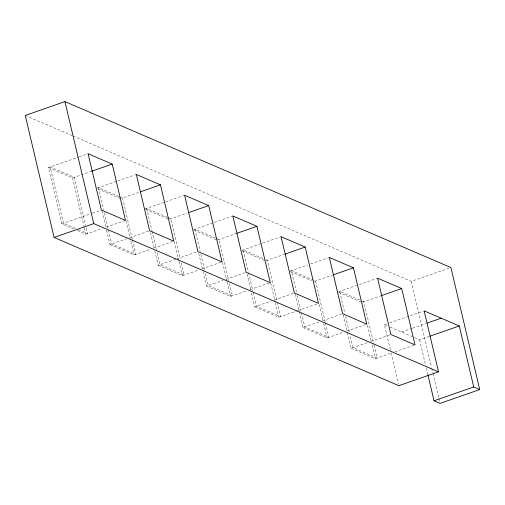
<?xml version="1.0" encoding="UTF-8"?>
<svg xmlns="http://www.w3.org/2000/svg" width="505" height="505" viewBox="0 0 505 505"><rect width="100%" height="100%" fill="white"/><g stroke="black" fill="none" stroke-linecap="round" stroke-linejoin="round"><path stroke-width="0.38" stroke-dasharray="2.52 1.89" d="M73.774 229.049L61.717 223.86L48.404 167.553L78.426 157.087M79.171 156.828L88.085 153.716M48.404 167.553L72.531 177.924L90.66 171.599M97.244 188.087L117.015 181.194M117.753 180.935L136.331 174.459M119.723 196.824L122.557 198.042L139.651 192.089M61.717 223.86L91.74 213.394M92.478 213.135L101.398 210.03M144.897 209.038L184.577 195.208M77.322 230.57L85.837 234.232L102.483 228.43M106.201 227.136L125.518 220.401M169.617 219.202L187.153 213.091M106.542 230.147L109.964 244.603L126.61 238.802M129.583 237.767L149.644 230.772M193.743 229.573L213.508 222.686M214.253 222.427L232.83 215.951M109.964 244.603L134.084 254.975L149.991 249.432M153.703 248.138L173.77 241.144M217.863 239.944L236.144 233.575M154.795 250.89L158.21 265.346L176.34 259.027M177.085 258.768L197.891 251.515M241.99 250.316L281.077 236.693M158.21 265.346L182.337 275.717L198.238 270.175M201.95 268.881L222.017 261.887M266.11 260.687L284.391 254.318M203.042 271.633L206.457 286.089L223.103 280.288M226.076 279.252L246.137 272.258M290.236 271.059L307.772 264.948M310.745 263.913L329.323 257.436M206.457 286.089L230.583 296.46L246.484 290.918M250.202 289.624L269.518 282.888M314.363 281.43L332.637 275.061M251.465 293.14L254.703 306.832L271.349 301.03M274.322 299.995L294.383 293.001M338.483 291.802L377.57 278.179M254.703 306.832L278.829 317.209L296.959 310.884M297.704 310.625L318.51 303.372M73.042 135.99L411.228 281.386L448.705 268.325M362.609 302.179L380.89 295.804M299.175 311.598L302.95 327.581L319.596 321.773M322.569 320.738L342.63 313.744M302.95 327.581L327.076 337.952L343.722 332.145M346.695 331.11L366.756 324.115M390.384 349.832L384.438 324.671L386.641 323.901M389.582 322.878L423.386 311.093M347.421 332.341L351.196 348.324L367.103 342.775M370.815 341.481L390.883 334.487M401.526 332.019L411.815 328.433M412.547 328.174L425.772 323.566M390.131 327.12L419.617 339.796L429.168 336.469M351.196 348.324L375.322 358.695L391.968 352.888M394.942 351.852L415.003 344.858M25.25 115.443L72.322 135.681M119.01 196.521L98.437 187.671L103.651 209.739M167.262 217.264L146.684 208.413L151.898 230.482M167.969 217.567L170.81 218.785L180.342 259.115M215.509 238.007L194.93 229.163L200.15 251.225M216.216 238.309L219.056 239.534L228.771 280.622M263.042 258.446L243.176 249.906L248.397 271.968M265.882 259.665L267.303 260.277L277.018 301.365M359.541 299.932L339.676 291.391L344.89 313.46M362.375 301.15L363.796 301.763L373.87 344.372M98.071 188.908L120.777 198.667M145.61 209.341L169.023 219.41M193.857 230.084L217.27 240.153M242.103 250.833L265.516 260.896M290.35 271.576L311.635 280.723M338.596 292.319L362.009 302.381M384.438 324.671L387.284 325.895M75.561 228.424L63.497 223.242L50.191 166.928L74.311 177.299L85.648 225.243M78.401 229.642L87.624 233.613L85.825 226M411.228 281.386L431.541 367.331M431.724 368.094L432.81 372.696M432.993 373.466L438.801 398.022M438.978 398.786L439.703 401.86M419.617 339.796L425.563 364.963M426.289 368.012L427.729 374.11M391.104 352.888L398.495 384.147M374.047 345.136L377.109 358.07L352.982 347.699L350.104 335.522M367.406 325.214L371.188 341.191M372.084 344.997L375.322 358.695M345.609 316.502L349.384 332.479M343.286 314.842L347.244 331.583M325.264 322.108L315.549 281.02L291.423 270.648L296.46 291.953M325.441 322.872L328.862 337.327L304.736 326.956L301.321 312.5M319.16 304.471L322.941 320.448M323.661 323.49L327.076 337.952M297.363 295.76L301.138 311.736M295.04 294.099L298.992 310.84M277.195 302.129L280.616 316.584L256.489 306.213L253.074 291.757M270.731 282.964L275.231 301.99M275.408 302.748L278.829 317.209M248.574 272.732L252.891 290.994M246.97 274.114L250.745 290.091M229.485 283.665L232.363 295.842L208.243 285.47L204.822 271.008M222.484 262.221L226.985 281.247M227.162 282.005L230.583 296.46M200.87 254.267L204.645 270.251M198.724 253.371L202.322 268.591M181.238 262.922L184.117 275.099L159.997 264.727L156.575 250.265M174.238 241.478L178.738 260.498M178.915 261.262L182.337 275.717M152.081 231.246L156.398 249.508M150.477 232.628L154.076 247.848M122.557 198.042L132.272 239.136M132.455 239.894L135.87 254.356L111.75 243.984L108.329 229.523M125.991 220.736L130.126 238.234M130.845 241.276L134.084 254.975M104.371 212.782L108.152 228.765M102.048 211.122L105.823 227.105M72.531 177.924L84.221 227.383M84.398 228.146L85.837 234.232"/><path stroke-width="0.76" d="M64.93 101.606L25.25 115.443L54.092 237.445L398.855 385.675L438.536 371.838L424.118 310.84L459.298 325.965L473.722 386.963L479.75 389.557L450.908 267.555L64.93 101.606L93.772 223.614L438.536 371.838M91.405 171.34L112.211 164.087L125.518 220.401L101.398 210.03L88.085 153.716L112.211 164.087M140.396 191.831L160.457 184.836L173.77 241.144L149.644 230.772L136.331 174.459L160.457 184.836M54.092 237.445L93.772 223.614M188.643 212.573L208.704 205.579L222.017 261.887L197.891 251.515L184.577 195.208L208.704 205.579M236.889 233.316L256.95 226.322L270.263 282.63L246.137 272.258L232.83 215.951L256.95 226.322M285.136 254.059L305.197 247.065L318.51 303.372L294.383 293.001L281.077 236.693L305.197 247.065M333.382 274.802L353.443 267.808L366.756 324.115L342.63 313.744L329.323 257.436L353.443 267.808M381.628 295.545L401.696 288.551L415.003 344.858L390.883 334.487L377.57 278.179L401.696 288.551M427.243 323.055L441.206 318.188M429.906 336.21L459.298 325.965M427.912 374.874L434.035 400.8L473.722 386.963M479.75 389.557L440.07 403.394L434.035 400.8"/></g></svg>
